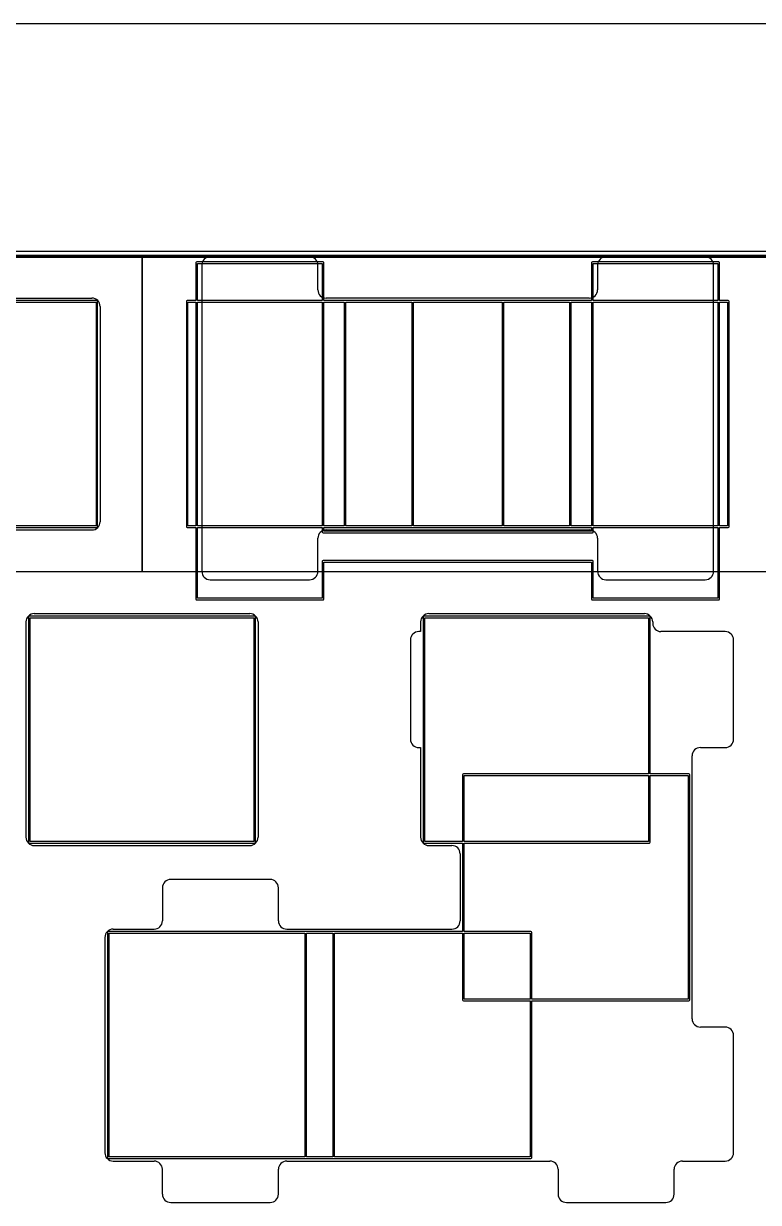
# Model space of a CAD drawing. Header units: millimetres. Extents: x 48 to 497, y 27 to 150.
# Drawn here: x 405.7 to 450, y 79.1 to 150.2 of the extents above; entities that cross this region are included whole.
import ezdxf

# ---------------------------------------------------------------- set-up
doc = ezdxf.new("R2010")
doc.units = ezdxf.units.MM
doc.layers.add('BLACK', color=20, linetype='Continuous')
doc.layers.add('ref', color=150, linetype='Continuous')

msp = doc.modelspace()

# ---------------------------------------------------------------- linework, layer by layer
for p, q in [((343.614, 150.23), (494.062, 150.23)), ((358.425, 136.48), (481.812, 136.48))]:
    msp.add_line(p, q)
at = {"layer": 'BLACK', "linetype": 'Continuous'}
for p, q in [((481.079, 136.228), (357.1, 136.23)), ((481.079, 136.228), (357.1, 136.23)), ((357.1, 136.13), (481.083, 136.128)), ((357.1, 136.13), (481.083, 136.128)), ((416.089, 135.835), (416.074, 135.799)), ((416.074, 135.799), (416.074, 133.505)), ((416.124, 135.849), (416.089, 135.835)), ((423.744, 135.849), (416.124, 135.849)), ((416.174, 133.505), (416.174, 135.749)), ((416.174, 135.749), (423.694, 135.749)), ((423.694, 135.749), (423.694, 133.505)), ((423.779, 135.835), (423.744, 135.849)), ((423.794, 135.799), (423.779, 135.835)), ((423.794, 133.505), (423.794, 135.799)), ((439.965, 135.835), (439.95, 135.799)), ((439.95, 135.799), (439.95, 133.505)), ((440, 135.849), (439.965, 135.835)), ((447.62, 135.849), (440, 135.849)), ((440.05, 133.505), (440.05, 135.749)), ((440.05, 135.749), (447.57, 135.749)), ((447.57, 135.749), (447.57, 133.505)), ((447.655, 135.835), (447.62, 135.849)), ((447.67, 135.799), (447.655, 135.835)), ((447.67, 133.505), (447.67, 135.799)), ((410.097, 133.505), (396.497, 133.505)), ((396.547, 133.405), (410.047, 133.405)), ((410.047, 133.405), (410.047, 119.905)), ((410.132, 133.491), (410.097, 133.505)), ((410.147, 133.455), (410.132, 133.491)), ((410.147, 119.855), (410.147, 133.455)), ((415.512, 133.491), (415.497, 133.455)), ((415.497, 133.455), (415.497, 119.855)), ((415.547, 133.505), (415.512, 133.491)), ((416.074, 133.505), (415.547, 133.505)), ((415.597, 119.905), (415.597, 133.405)), ((415.597, 133.405), (416.074, 133.405)), ((416.074, 133.405), (416.074, 119.905)), ((423.694, 133.505), (416.174, 133.505)), ((416.174, 119.905), (416.174, 133.405)), ((416.174, 133.405), (423.694, 133.405)), ((423.694, 133.405), (423.694, 119.905)), ((439.95, 133.505), (423.794, 133.505)), ((423.794, 119.905), (423.794, 133.405)), ((423.794, 133.405), (425.022, 133.405)), ((425.022, 133.405), (425.022, 119.905)), ((425.122, 119.905), (425.122, 133.405)), ((425.122, 133.405), (429.097, 133.405)), ((429.097, 133.405), (429.097, 119.905)), ((429.197, 119.905), (429.197, 133.405)), ((429.197, 133.405), (434.547, 133.405)), ((434.547, 133.405), (434.547, 119.905)), ((434.647, 119.905), (434.647, 133.405)), ((434.647, 133.405), (438.622, 133.405)), ((438.622, 133.405), (438.622, 119.905)), ((438.722, 119.905), (438.722, 133.405)), ((438.722, 133.405), (439.95, 133.405)), ((439.95, 133.405), (439.95, 119.905)), ((447.57, 133.505), (440.05, 133.505)), ((440.05, 119.905), (440.05, 133.405)), ((440.05, 133.405), (447.57, 133.405)), ((447.57, 133.405), (447.57, 119.905)), ((448.197, 133.505), (447.67, 133.505)), ((447.67, 119.905), (447.67, 133.405)), ((447.67, 133.405), (448.147, 133.405)), ((448.147, 133.405), (448.147, 119.905)), ((448.232, 133.491), (448.197, 133.505)), ((448.247, 133.455), (448.232, 133.491)), ((448.247, 119.855), (448.247, 133.455)), ((396.497, 119.805), (410.097, 119.805)), ((410.047, 119.905), (396.547, 119.905)), ((410.097, 119.805), (410.132, 119.82)), ((410.132, 119.82), (410.147, 119.855)), ((415.497, 119.855), (415.512, 119.82)), ((415.512, 119.82), (415.547, 119.805)), ((415.547, 119.805), (416.074, 119.805)), ((416.074, 119.905), (415.597, 119.905)), ((416.074, 119.805), (416.074, 115.479)), ((423.694, 119.905), (416.174, 119.905)), ((416.174, 115.529), (416.174, 119.805)), ((416.174, 119.805), (423.694, 119.805)), ((423.694, 119.805), (423.694, 119.543)), ((425.022, 119.905), (423.794, 119.905)), ((423.794, 119.593), (423.794, 119.805)), ((423.794, 119.805), (439.95, 119.805)), ((439.95, 119.593), (423.794, 119.593)), ((429.097, 119.905), (425.122, 119.905)), ((434.547, 119.905), (429.197, 119.905)), ((438.622, 119.905), (434.647, 119.905)), ((439.95, 119.905), (438.722, 119.905)), ((439.95, 119.805), (439.95, 119.593)), ((447.57, 119.905), (440.05, 119.905)), ((440.05, 119.543), (440.05, 119.805)), ((440.05, 119.805), (447.57, 119.805)), ((447.57, 119.805), (447.57, 115.529)), ((448.147, 119.905), (447.67, 119.905)), ((447.67, 115.479), (447.67, 119.805)), ((447.67, 119.805), (448.197, 119.805)), ((448.197, 119.805), (448.232, 119.82)), ((448.232, 119.82), (448.247, 119.855)), ((423.694, 119.543), (423.709, 119.508)), ((423.709, 119.508), (423.744, 119.493)), ((423.744, 119.493), (440, 119.493)), ((440, 119.493), (440.035, 119.508)), ((440.035, 119.508), (440.05, 119.543)), ((423.709, 117.8), (423.694, 117.765)), ((423.694, 117.765), (423.694, 115.529)), ((423.744, 117.815), (423.709, 117.8)), ((440, 117.815), (423.744, 117.815)), ((423.794, 115.479), (423.794, 117.715)), ((423.794, 117.715), (439.95, 117.715)), ((439.95, 117.715), (439.95, 115.479)), ((440.035, 117.8), (440, 117.815)), ((440.05, 117.765), (440.035, 117.8)), ((440.05, 115.529), (440.05, 117.765)), ((416.074, 115.479), (416.089, 115.443)), ((416.089, 115.443), (416.124, 115.429)), ((416.124, 115.429), (423.744, 115.429)), ((423.694, 115.529), (416.174, 115.529)), ((423.744, 115.429), (423.779, 115.443)), ((423.779, 115.443), (423.794, 115.479)), ((439.95, 115.479), (439.965, 115.443)), ((439.965, 115.443), (440, 115.429)), ((440, 115.429), (447.62, 115.429)), ((447.57, 115.529), (440.05, 115.529)), ((447.62, 115.429), (447.655, 115.443)), ((447.655, 115.443), (447.67, 115.479)), ((405.987, 114.44), (405.972, 114.405)), ((405.972, 114.405), (405.972, 100.805)), ((406.022, 114.455), (405.987, 114.44)), ((419.622, 114.455), (406.022, 114.455)), ((406.072, 100.855), (406.072, 114.355)), ((406.072, 114.355), (419.572, 114.355)), ((419.572, 114.355), (419.572, 100.855)), ((419.657, 114.44), (419.622, 114.455)), ((419.672, 114.405), (419.657, 114.44)), ((419.672, 100.805), (419.672, 114.405)), ((429.799, 114.44), (429.784, 114.405)), ((429.784, 114.405), (429.784, 100.805)), ((429.835, 114.455), (429.799, 114.44)), ((443.435, 114.455), (429.835, 114.455)), ((429.885, 100.855), (429.885, 114.355)), ((429.885, 114.355), (443.385, 114.355)), ((443.385, 114.355), (443.385, 104.93)), ((443.47, 114.44), (443.435, 114.455)), ((443.485, 114.405), (443.47, 114.44)), ((443.485, 104.93), (443.485, 114.405)), ((432.18, 104.915), (432.166, 104.88)), ((432.166, 104.88), (432.166, 100.855)), ((432.216, 104.93), (432.18, 104.915)), ((443.385, 104.93), (432.216, 104.93)), ((432.266, 100.855), (432.266, 104.83)), ((432.266, 104.83), (443.385, 104.83)), ((443.385, 104.83), (443.385, 100.855)), ((445.816, 104.93), (443.485, 104.93)), ((443.485, 100.805), (443.485, 104.83)), ((443.485, 104.83), (445.766, 104.83)), ((445.766, 104.83), (445.766, 91.33)), ((445.851, 104.915), (445.816, 104.93)), ((445.866, 104.88), (445.851, 104.915)), ((445.866, 91.28), (445.866, 104.88)), ((405.972, 100.805), (405.987, 100.769)), ((405.987, 100.769), (406.022, 100.755)), ((406.022, 100.755), (419.622, 100.755)), ((419.572, 100.855), (406.072, 100.855)), ((419.622, 100.755), (419.657, 100.769)), ((419.657, 100.769), (419.672, 100.805)), ((429.784, 100.805), (429.799, 100.769)), ((429.799, 100.769), (429.835, 100.755)), ((429.835, 100.755), (432.166, 100.755)), ((432.166, 100.855), (429.885, 100.855)), ((432.166, 100.755), (432.166, 95.405)), ((443.385, 100.855), (432.266, 100.855)), ((432.266, 95.405), (432.266, 100.755)), ((432.266, 100.755), (443.435, 100.755)), ((443.435, 100.755), (443.47, 100.769)), ((443.47, 100.769), (443.485, 100.805)), ((410.749, 95.39), (410.734, 95.355)), ((410.784, 95.405), (410.749, 95.39)), ((432.166, 95.405), (410.784, 95.405)), ((436.291, 95.405), (432.266, 95.405)), ((436.326, 95.39), (436.291, 95.405)), ((436.341, 95.355), (436.326, 95.39)), ((410.734, 95.355), (410.734, 81.755)), ((410.835, 81.805), (410.835, 95.305)), ((410.835, 95.305), (422.641, 95.305)), ((422.641, 95.305), (422.641, 81.805)), ((422.741, 81.805), (422.741, 95.305)), ((422.741, 95.305), (424.335, 95.305)), ((424.335, 95.305), (424.335, 81.805)), ((424.435, 81.805), (424.435, 95.305)), ((424.435, 95.305), (432.166, 95.305)), ((432.166, 95.305), (432.166, 91.28)), ((432.266, 91.33), (432.266, 95.305)), ((432.266, 95.305), (436.241, 95.305)), ((436.241, 95.305), (436.241, 91.33)), ((436.341, 91.33), (436.341, 95.355)), ((432.166, 91.28), (432.18, 91.244)), ((432.18, 91.244), (432.216, 91.23)), ((432.216, 91.23), (436.241, 91.23)), ((436.241, 91.33), (432.266, 91.33)), ((436.241, 91.23), (436.241, 81.805)), ((445.766, 91.33), (436.341, 91.33)), ((436.341, 81.755), (436.341, 91.23)), ((436.341, 91.23), (445.816, 91.23)), ((445.816, 91.23), (445.851, 91.244)), ((445.851, 91.244), (445.866, 91.28)), ((410.734, 81.755), (410.749, 81.719)), ((410.749, 81.719), (410.784, 81.705)), ((410.784, 81.705), (436.291, 81.705)), ((422.641, 81.805), (410.835, 81.805)), ((424.335, 81.805), (422.741, 81.805)), ((436.241, 81.805), (424.435, 81.805)), ((436.291, 81.705), (436.326, 81.719)), ((436.326, 81.719), (436.341, 81.755))]:
    msp.add_line(p, q, dxfattribs=at)
at = {"layer": 'ref'}
for p, q in [((422.934, 136.155), (416.934, 136.155)), ((446.81, 136.155), (440.81, 136.155)), ((416.434, 135.655), (416.434, 117.155)), ((423.434, 134.155), (423.434, 135.655)), ((440.31, 135.655), (440.31, 134.155)), ((447.31, 117.155), (447.31, 135.655)), ((396.797, 133.655), (409.797, 133.655)), ((410.297, 133.155), (410.297, 120.155)), ((439.81, 133.655), (423.934, 133.655)), ((396.797, 119.655), (409.797, 119.655)), ((423.934, 119.655), (439.81, 119.655)), ((423.434, 117.155), (423.434, 119.155)), ((440.31, 119.155), (440.31, 117.155)), ((416.934, 116.655), (422.934, 116.655)), ((440.81, 116.655), (446.81, 116.655)), ((406.322, 114.605), (419.322, 114.605)), ((430.134, 114.605), (443.134, 114.605)), ((405.822, 114.105), (405.822, 101.105)), ((419.822, 114.105), (419.822, 101.105)), ((429.634, 114.105), (429.634, 113.518)), ((443.634, 114.105), (443.634, 114.018)), ((429.634, 113.518), (429.515, 113.518)), ((448.015, 113.518), (444.134, 113.518)), ((429.015, 113.018), (429.015, 107.018)), ((448.515, 107.018), (448.515, 113.018)), ((429.515, 106.518), (429.634, 106.518)), ((429.634, 106.518), (429.634, 101.105)), ((446.515, 106.518), (448.015, 106.518)), ((446.015, 90.142), (446.015, 106.018)), ((406.322, 100.605), (419.322, 100.605)), ((430.134, 100.605), (431.515, 100.605)), ((432.015, 100.105), (432.015, 96.055)), ((420.552, 98.555), (414.552, 98.555)), ((414.052, 98.055), (414.052, 96.055)), ((421.052, 96.055), (421.052, 98.055)), ((411.084, 95.555), (413.552, 95.555)), ((421.552, 95.555), (431.515, 95.555)), ((410.584, 95.055), (410.584, 82.055)), ((448.015, 89.642), (446.515, 89.642)), ((448.515, 82.055), (448.515, 89.142)), ((411.084, 81.555), (413.552, 81.555)), ((421.552, 81.555), (437.428, 81.555)), ((445.428, 81.555), (448.015, 81.555)), ((414.052, 79.555), (414.052, 81.055)), ((421.052, 79.555), (421.052, 81.055)), ((437.928, 81.055), (437.928, 79.555)), ((444.928, 79.555), (444.928, 81.055)), ((414.552, 79.055), (420.552, 79.055)), ((438.428, 79.055), (444.428, 79.055))]:
    msp.add_line(p, q, dxfattribs=at)
for points in [[(393.772, 136.18), (412.822, 136.18), (412.822, 117.13), (393.772, 117.13)], [(412.822, 136.18), (450.922, 136.18), (450.922, 117.13), (412.822, 117.13)]]:
    msp.add_lwpolyline(points, close=True, dxfattribs=at)
for centre, start, end in [((416.934, 135.655), 90, 180), ((422.934, 135.655), 0, 90), ((440.81, 135.655), 90, 180), ((446.81, 135.655), 0, 90), ((423.934, 134.155), 180, 270), ((439.81, 134.155), 270, 0), ((409.797, 133.155), 0, 90), ((409.797, 120.155), 270, 0), ((423.934, 119.155), 90, 180), ((439.81, 119.155), 0, 90), ((416.934, 117.155), 180, 270), ((422.934, 117.155), 270, 0), ((440.81, 117.155), 180, 270), ((446.81, 117.155), 270, 0), ((406.322, 114.105), 90, 180), ((419.322, 114.105), 0, 90), ((430.134, 114.105), 90, 180), ((443.134, 114.105), 0, 90), ((444.134, 114.018), 180, 270), ((429.515, 113.018), 90, 180), ((448.015, 113.018), 0, 90), ((429.515, 107.018), 180, 270), ((448.015, 107.018), 270, 0), ((446.515, 106.018), 90, 180), ((406.322, 101.105), 180, 270), ((419.322, 101.105), 270, 0), ((430.134, 101.105), 180, 270), ((431.515, 100.105), 0, 90), ((414.552, 98.055), 90, 180), ((420.552, 98.055), 0, 90), ((411.084, 95.055), 90, 180), ((413.552, 96.055), 270, 0), ((421.552, 96.055), 180, 270), ((431.515, 96.055), 270, 0), ((446.515, 90.142), 180, 270), ((448.015, 89.142), 0, 90), ((411.084, 82.055), 180, 270), ((448.015, 82.055), 270, 0), ((413.552, 81.055), 0, 90), ((421.552, 81.055), 90, 180), ((437.428, 81.055), 0, 90), ((445.428, 81.055), 90, 180), ((414.552, 79.555), 180, 270), ((420.552, 79.555), 270, 0), ((438.428, 79.555), 180, 270), ((444.428, 79.555), 270, 0)]:
    msp.add_arc(centre, 0.5, start, end, dxfattribs=at)

doc.saveas('drawing.dxf')
